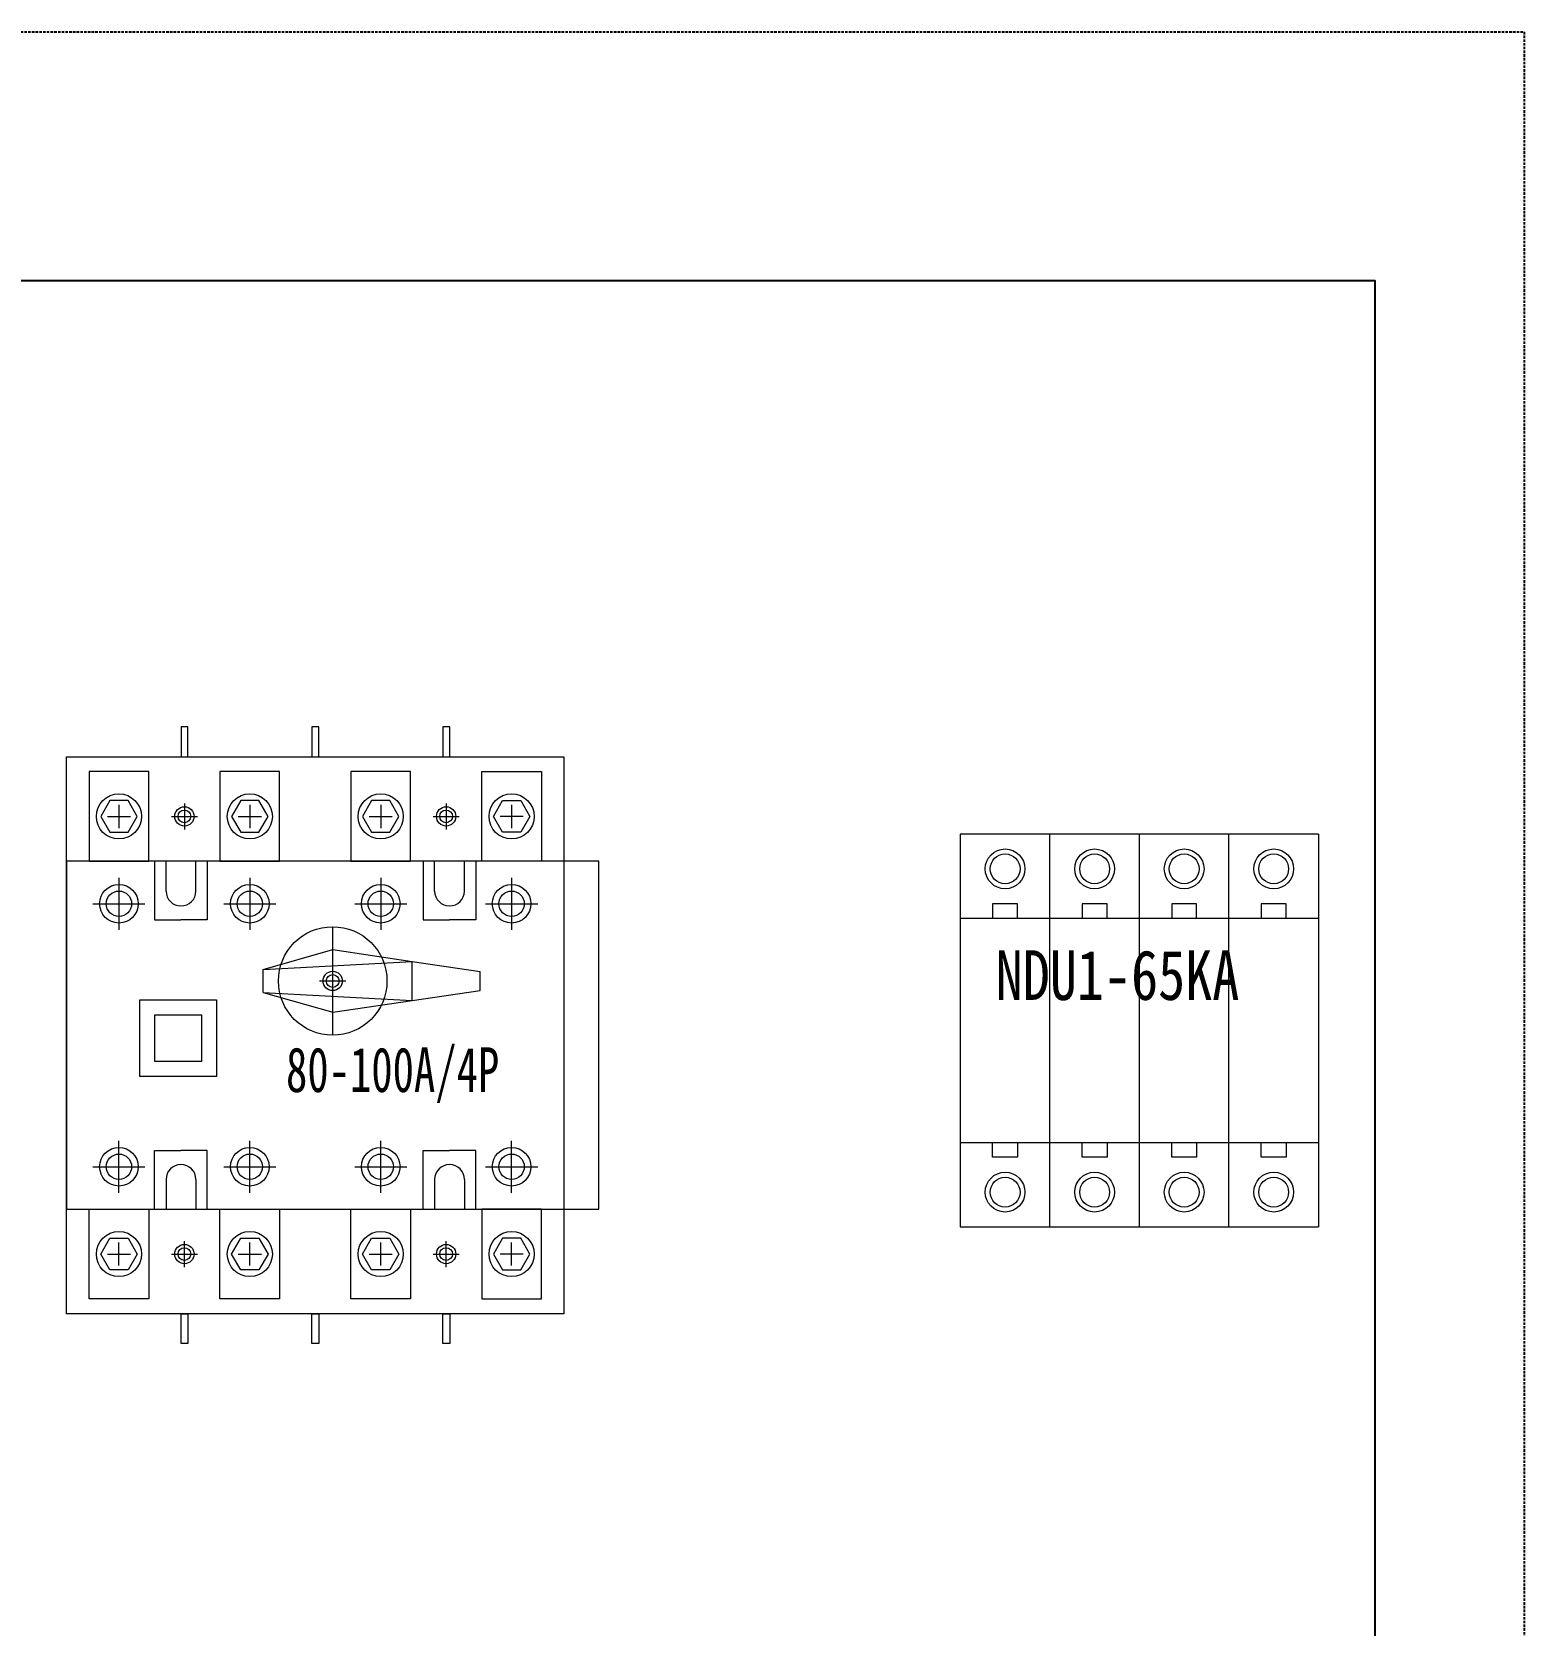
# Model space of a CAD drawing. Extents: x 310385 to 310985, y 349766 to 350466.
# Drawn here: x 310685.1 to 310985.1, y 350146 to 350466.4 of the extents above; entities that cross this region are included whole.
import ezdxf

# ---------------------------------------------------------------- set-up
doc = ezdxf.new("R2010")
doc.units = 0
doc.header["$MEASUREMENT"] = 0
doc.linetypes.add('DASHED', pattern=[0.75, 0.5, -0.25])
doc.layers.add('E-UNIV-NOTE', color=6, linetype='Continuous')
doc.layers.add('布置图', color=30, linetype='Continuous')
doc.layers.add('细线', color=7, linetype='Continuous', lineweight=0)
doc.styles.add('宋体', font='', dxfattribs={"width": 0.8})
doc.styles.get('宋体').set_extended_font_data('NSimSun')

# ---------------------------------------------------------------- blocks, each defined once
blk = doc.blocks.new('Manufacturer光辉PartName隔离开关Series100ShellFrameLimitingCurrentRemarkPartTypeMinCurrent16MaxCurrent100Poles4PMinPower0MaxPower0LibType2DelFlgfalseUpdateDate')
at = {"layer": '细线', "color": 7, "transparency": 33554687}
for p, q in [((-39.47, 46.33), (-39.47, 41.67)), ((-26.31, 46.62), (-26.31, 41.38)), ((-13.16, 46.33), (-13.16, 41.67)), ((13.16, 46.33), (13.16, 41.67)), ((26.31, 46.62), (26.31, 41.38)), ((39.47, 46.33), (39.47, 41.67)), ((-41.8, 44), (-37.14, 44)), ((-28.93, 44), (-23.7, 44)), ((-15.48, 44), (-10.83, 44)), ((10.83, 44), (15.48, 44)), ((23.7, 44), (28.93, 44)), ((41.8, 44), (37.14, 44)), ((-32.3, 35), (-32.3, 23.19)), ((-30, 29), (-30, 35)), ((-24, 29), (-24, 35)), ((-21.7, 35), (-21.7, 23.19)), ((21.7, 35), (21.7, 23.19)), ((24, 29), (24, 35)), ((30, 29), (30, 35)), ((32.3, 35), (32.3, 23.19)), ((-39.47, 31.68), (-39.47, 21.2)), ((-13.16, 31.68), (-13.16, 21.2)), ((13.16, 31.68), (13.16, 21.2)), ((39.47, 31.68), (39.47, 21.2)), ((-44.71, 26.44), (-34.24, 26.44)), ((-18.39, 26.44), (-7.92, 26.44)), ((7.92, 26.44), (18.39, 26.44)), ((34.24, 26.44), (44.71, 26.44)), ((-32.3, 23.19), (-27, 23.19)), ((-21.7, 23.19), (-27, 23.19)), ((21.7, 23.19), (27, 23.19)), ((32.3, 23.19), (27, 23.19)), ((3.5, 0), (3.5, 21.82)), ((-10.49, 13.24), (3.5, 17.21)), ((3.5, 17.21), (19.47, 14.84)), ((-10.49, 13.24), (19.47, 14.84)), ((-10.49, 8.59), (-10.49, 13.24)), ((3.5, 8.29), (3.5, 13.53)), ((19.47, 6.98), (19.47, 14.84)), ((19.47, 14.84), (33.17, 12.8)), ((0.88, 10.91), (6.12, 10.91)), ((33.17, 9.02), (33.17, 12.8)), ((-10.49, 8.59), (3.5, 4.61)), ((-10.49, 8.59), (19.47, 6.98)), ((3.5, 4.61), (19.47, 6.98)), ((19.47, 6.98), (33.17, 9.02)), ((-39.47, -31.68), (-39.47, -21.2)), ((-13.16, -31.68), (-13.16, -21.2)), ((13.16, -31.68), (13.16, -21.2)), ((39.47, -31.68), (39.47, -21.2)), ((-32.3, -35), (-32.3, -23.19)), ((-32.3, -23.19), (-27, -23.19)), ((-21.7, -23.19), (-27, -23.19)), ((-21.7, -35), (-21.7, -23.19)), ((21.7, -35), (21.7, -23.19)), ((21.7, -23.19), (27, -23.19)), ((32.3, -23.19), (27, -23.19)), ((32.3, -35), (32.3, -23.19)), ((-44.71, -26.44), (-34.24, -26.44)), ((-18.39, -26.44), (-7.92, -26.44)), ((7.92, -26.44), (18.39, -26.44)), ((34.24, -26.44), (44.71, -26.44)), ((-30, -29), (-30, -35)), ((-24, -29), (-24, -35)), ((24, -29), (24, -35)), ((30, -29), (30, -35)), ((-26.31, -46.62), (-26.31, -41.38)), ((26.31, -46.62), (26.31, -41.38)), ((-41.8, -44), (-37.14, -44)), ((-39.47, -46.33), (-39.47, -41.67)), ((-28.93, -44), (-23.7, -44)), ((-15.48, -44), (-10.83, -44)), ((-13.16, -46.33), (-13.16, -41.67)), ((10.83, -44), (15.48, -44)), ((13.16, -46.33), (13.16, -41.67)), ((23.7, -44), (28.93, -44)), ((41.8, -44), (37.14, -44)), ((39.47, -46.33), (39.47, -41.67))]:
    blk.add_line(p, q, dxfattribs=at)
for points in [[(-26.99, 56), (-25.59, 56), (-25.59, 62), (-26.99, 62)], [(-0.68, 56), (0.73, 56), (0.73, 62), (-0.68, 62)], [(25.63, 56), (27.04, 56), (27.04, 62), (25.63, 62)], [(-50, 56), (50, 56), (50, -56), (-50, -56)], [(-45.47, 35), (-33.47, 35), (-33.47, 53), (-45.47, 53)], [(-19.16, 35), (-7.16, 35), (-7.16, 53), (-19.16, 53)], [(7.16, 35), (19.16, 35), (19.16, 53), (7.16, 53)], [(45.47, 35), (33.47, 35), (33.47, 53), (45.47, 53)], [(-37.64, 40.83), (-35.82, 44), (-37.64, 47.17), (-41.3, 47.17), (-43.13, 44), (-41.3, 40.83)], [(-11.33, 40.83), (-9.5, 44), (-11.33, 47.17), (-14.99, 47.17), (-16.81, 44), (-14.99, 40.83)], [(14.99, 40.83), (16.81, 44), (14.99, 47.17), (11.33, 47.17), (9.5, 44), (11.33, 40.83)], [(37.64, 40.83), (35.82, 44), (37.64, 47.17), (41.3, 47.17), (43.13, 44), (41.3, 40.83)], [(-50, -35), (57, -35), (57, 35), (-50, 35)], [(-35.25, 7.12), (-19.86, 7.12), (-19.86, -8.27), (-35.25, -8.27)], [(-32.25, 4.12), (-22.86, 4.12), (-22.86, -5.27), (-32.25, -5.27)], [(-45.47, -35), (-33.47, -35), (-33.47, -53), (-45.47, -53)], [(-19.16, -35), (-7.16, -35), (-7.16, -53), (-19.16, -53)], [(7.16, -35), (19.16, -35), (19.16, -53), (7.16, -53)], [(45.47, -35), (33.47, -35), (33.47, -53), (45.47, -53)], [(-37.64, -40.83), (-35.82, -44), (-37.64, -47.17), (-41.3, -47.17), (-43.13, -44), (-41.3, -40.83)], [(-11.33, -40.83), (-9.5, -44), (-11.33, -47.17), (-14.99, -47.17), (-16.81, -44), (-14.99, -40.83)], [(14.99, -40.83), (16.81, -44), (14.99, -47.17), (11.33, -47.17), (9.5, -44), (11.33, -40.83)], [(37.64, -40.83), (35.82, -44), (37.64, -47.17), (41.3, -47.17), (43.13, -44), (41.3, -40.83)], [(-26.99, -56), (-25.59, -56), (-25.59, -62), (-26.99, -62)], [(-0.68, -56), (0.73, -56), (0.73, -62), (-0.68, -62)], [(25.63, -56), (27.04, -56), (27.04, -62), (25.63, -62)]]:
    blk.add_lwpolyline(points, close=True, dxfattribs=at)
for centre, radius in [((-39.47, 44), 4.54), ((-13.16, 44), 4.54), ((13.16, 44), 4.54), ((39.47, 44), 4.54), ((-26.31, 44), 1.94), ((-26.31, 44), 1.28), ((26.31, 44), 1.94), ((26.31, 44), 1.28), ((-39.47, 26.44), 3.88), ((-39.47, 26.44), 2.55), ((-13.16, 26.44), 3.88), ((-13.16, 26.44), 2.55), ((13.16, 26.44), 3.88), ((13.16, 26.44), 2.55), ((39.47, 26.44), 3.88), ((39.47, 26.44), 2.55), ((3.5, 10.91), 10.91), ((3.5, 10.91), 1.94), ((3.5, 10.91), 1.28), ((-39.47, -26.44), 3.88), ((-39.47, -26.44), 2.55), ((-13.16, -26.44), 3.88), ((-13.16, -26.44), 2.55), ((13.16, -26.44), 3.88), ((13.16, -26.44), 2.55), ((39.47, -26.44), 3.88), ((39.47, -26.44), 2.55), ((-39.47, -44), 4.54), ((-13.16, -44), 4.54), ((13.16, -44), 4.54), ((39.47, -44), 4.54), ((-26.31, -44), 1.94), ((-26.31, -44), 1.28), ((26.31, -44), 1.94), ((26.31, -44), 1.28)]:
    blk.add_circle(centre, radius, dxfattribs=at)
for centre, start, end in [((-27, 29), 180, 0), ((27, 29), 180, 0), ((-27, -29), 0, 180), ((27, -29), 0, 180)]:
    blk.add_arc(centre, 3, start, end, dxfattribs=at)
at = {"layer": '细线', "color": 7, "transparency": 33554687, "insert": (-34.45, -2.42), "char_height": 9, "width": 100, "attachment_point": 1}
blk.add_mtext('\\pxqc;{\\fFangSong_GB2312|b0|i0|c134|p49;\\W0.7;80-100A/4P}', dxfattribs=at)
blk = doc.blocks.new('Manufacturer上海良信PartName电涌保护器SeriesNDU1ShellFrameLimitingCurrentRemarkPartTypeMinCurrent0MaxCurrent0Poles4PMinPower0MaxPower0LibType3DelFlgfalseUpdateDate2023-01-0100000')
at = {"color": 7, "linetype": 'Continuous', "lineweight": 15}
for p, q in [((-18, 39.5), (-36, 39.5)), ((-36, 39.5), (-36, 22.5)), ((-18, 22.5), (-18, 39.5)), ((36, 39.5), (-18, 39.5)), ((0, 22.5), (0, 39.5)), ((18, 22.5), (18, 39.5)), ((36, 39.5), (36, 22.5)), ((-36, 22.5), (-36, -22.5)), ((-18, 22.5), (-36, 22.5)), ((-24.5, 25.5), (-29.5, 25.5)), ((-29.5, 25.5), (-29.5, 22.5)), ((-24.5, 22.5), (-24.5, 25.5)), ((-18, -22.5), (-18, 22.5)), ((36, 22.5), (-18, 22.5)), ((-6.5, 25.5), (-11.5, 25.5)), ((-11.5, 25.5), (-11.5, 22.5)), ((-6.5, 22.5), (-6.5, 25.5)), ((0, -22.5), (0, 22.5)), ((11.5, 25.5), (6.5, 25.5)), ((6.5, 25.5), (6.5, 22.5)), ((11.5, 22.5), (11.5, 25.5)), ((18, -22.5), (18, 22.5)), ((29.5, 25.5), (24.5, 25.5)), ((24.5, 25.5), (24.5, 22.5)), ((29.5, 22.5), (29.5, 25.5)), ((36, 22.5), (36, -22.5)), ((-36, -22.5), (-18, -22.5)), ((-36, -22.5), (-36, -39.5)), ((-29.5, -25.5), (-29.5, -22.5)), ((-24.5, -25.5), (-29.5, -25.5)), ((-24.5, -22.5), (-24.5, -25.5)), ((-18, -39.5), (-18, -22.5)), ((-18, -22.5), (36, -22.5)), ((-11.5, -25.5), (-11.5, -22.5)), ((-6.5, -25.5), (-11.5, -25.5)), ((-6.5, -22.5), (-6.5, -25.5)), ((0, -39.5), (0, -22.5)), ((6.5, -25.5), (6.5, -22.5)), ((11.5, -25.5), (6.5, -25.5)), ((11.5, -22.5), (11.5, -25.5)), ((18, -39.5), (18, -22.5)), ((24.5, -25.5), (24.5, -22.5)), ((29.5, -25.5), (24.5, -25.5)), ((29.5, -22.5), (29.5, -25.5)), ((36, -22.5), (36, -39.5)), ((-36, -39.5), (-18, -39.5)), ((-18, -39.5), (36, -39.5))]:
    blk.add_line(p, q, dxfattribs=at)
for centre, radius in [((-27, 32.5), 4), ((-27, 32.5), 3), ((-9, 32.5), 4), ((-9, 32.5), 3), ((9, 32.5), 4), ((9, 32.5), 3), ((27, 32.5), 4), ((27, 32.5), 3), ((-27, -32.5), 4), ((-9, -32.5), 4), ((9, -32.5), 4), ((27, -32.5), 4), ((-27, -32.5), 3), ((-9, -32.5), 3), ((9, -32.5), 3), ((27, -32.5), 3)]:
    blk.add_circle(centre, radius, dxfattribs=at)
at = {"layer": 'E-UNIV-NOTE', "style": '宋体', "width": 0.8}
blk.add_text('NDU1-65KA', height=10, dxfattribs=at).set_placement((-28.89, 6.15))

msp = doc.modelspace()

# ---------------------------------------------------------------- linework, layer by layer
at = {"color": 2}
msp.add_lwpolyline([(310415.14, 350416.38), (310955.14, 350416.38), (310955.14, 349816.38), (310415.14, 349816.38)], close=True, dxfattribs=at)
at = {"layer": '布置图', "linetype": 'DASHED'}
msp.add_lwpolyline([(310385.14, 350466.38), (310985.14, 350466.38), (310985.14, 349766.38), (310385.14, 349766.38)], close=True, dxfattribs=at)

# ---------------------------------------------------------------- block references
for name, p in [('Manufacturer光辉PartName隔离开关Series100ShellFrameLimitingCurrentRemarkPartTypeMinCurrent16MaxCurrent100Poles4PMinPower0MaxPower0LibType2DelFlgfalseUpdateDate', (310742.11, 350264.63)), ('Manufacturer上海良信PartName电涌保护器SeriesNDU1ShellFrameLimitingCurrentRemarkPartTypeMinCurrent0MaxCurrent0Poles4PMinPower0MaxPower0LibType3DelFlgfalseUpdateDate2023-01-0100000', (310907.79, 350265.58))]:
    msp.add_blockref(name, p)

doc.saveas('drawing.dxf')
